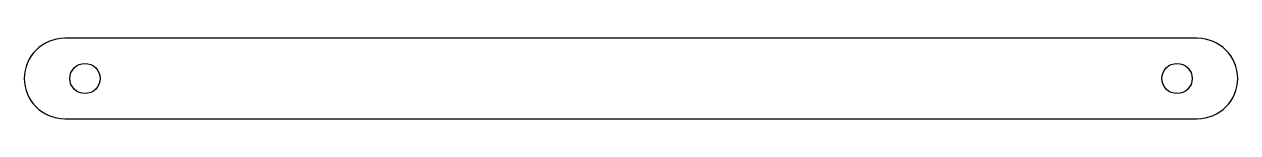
# Model space of a CAD drawing. Header units: millimetres. Extents: x 0 to 120, y 0 to 8.
import ezdxf

# ---------------------------------------------------------------- set-up
doc = ezdxf.new("R2010")
doc.units = ezdxf.units.MM
doc.layers.add('CUT_OUTER', color=1, linetype='Continuous')
doc.layers.add('DRILL_HOLES', color=5, linetype='Continuous')

msp = doc.modelspace()

# ---------------------------------------------------------------- linework, layer by layer
at = {"layer": 'CUT_OUTER'}
msp.add_lwpolyline([(4, 0), (116, 0, 1), (116, 8), (4, 8, 1)], format="xyb", close=True, dxfattribs=at)
at = {"layer": 'DRILL_HOLES'}
for centre in [(6, 4), (114, 4)]:
    msp.add_circle(centre, 1.5, dxfattribs=at)

doc.saveas('drawing.dxf')
